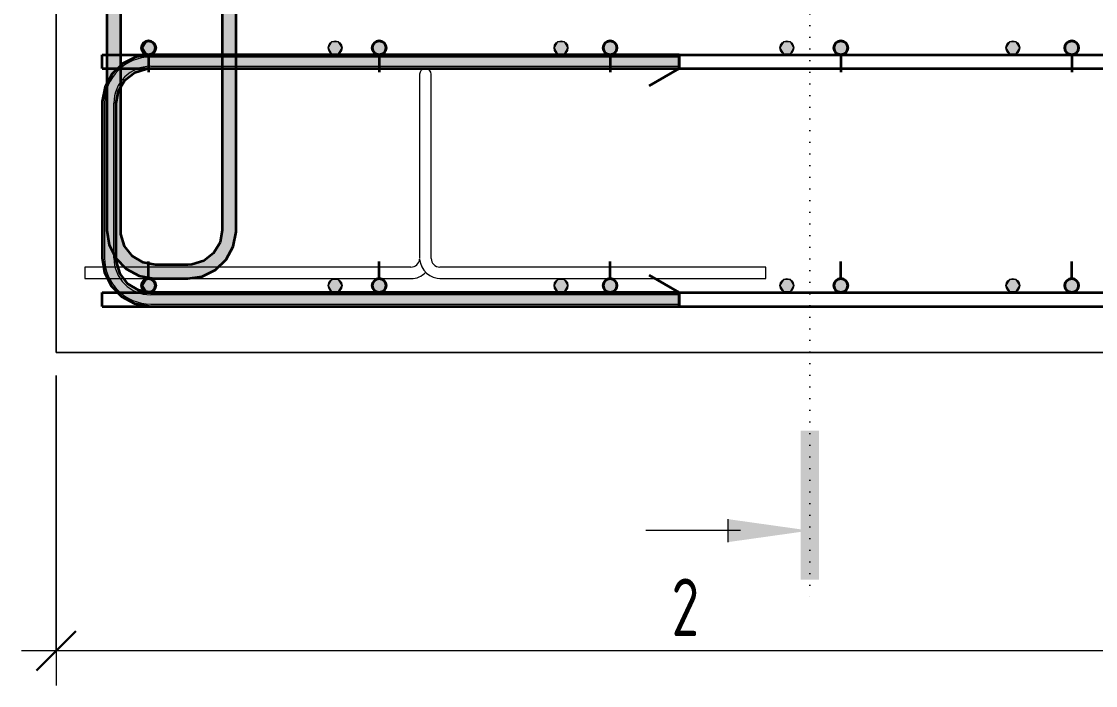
# Model space of a CAD drawing. Header units: millimetres. Extents: x 38156 to 72532, y -3741 to 33881.
# Drawn here: x 46360 to 47291, y -3308 to -2733 of the extents above; entities that cross this region are included whole.
import ezdxf

# ---------------------------------------------------------------- set-up
doc = ezdxf.new("R2010")
doc.units = ezdxf.units.MM
doc.linetypes.add('04 Пунктир 10мм', pattern=[10, 0, -10])
for name, color, linetype, lineweight in [('AA_Dim', 7, 'Continuous', 9), ('AA_Dim-20', 7, 'Continuous', 9), ('AA_Oformlenie', 7, 'Continuous', 9), ('AA_Razrez', 7, 'Continuous', 9), ('KR_Armatura', 7, 'Continuous', 20), ('KR_Armatura_Tonkie', 7, 'Continuous', 20), ('KR_Fundament', 7, 'Continuous', 20)]:
    doc.layers.add(name, color=color, linetype=linetype, lineweight=lineweight)
doc.styles.add('ISOCPEUR_1', font='isocpeur.ttf', dxfattribs={"width": 0.7, "height": 50})
doc.styles.add('ISOCPEUR_2', font='isocpeur.ttf', dxfattribs={"width": 0.9, "height": 50})
doc.dimstyles.new('01_Точн_3_знака__непрозр__1', dxfattribs={"dimscale": 304.8, "dimtxt": 49.799059, "dimasz": 0.111549, "dimexe": 0.098425, "dimexo": 0.065617, "dimgap": 0.016404, "dimtad": 1, "dimdec": 3, "dimrnd": 0.001, "dimdsep": 46, "dimtxsty": 'ISOCPEUR_2', "dimblk1": 'OBLIQUE', "dimblk2": 'OBLIQUE', "dimsah": 1, "dimcen": 0.09, "dimdle": 0.098425, "dimazin": 0, "dimtfac": 1, "dimtdec": 4, "dimtix": 1, "dimtmove": 0, "dimatfit": 3, "dimfxl": 1, "dimtvp": 1, "dimtfill": 1, "dimtolj": 1, "dimtzin": 0, "dimlwd": 18, "dimlwe": 18, "dimarcsym": 2})

# ---------------------------------------------------------------- blocks, each defined once
blk = doc.blocks.new('351_Ряд стержней П переменный шаг _НесАрм_РабПлоск_ - Тип 1-3777036-Разрез 1 Арм')
at = {"layer": 'KR_Armatura_Tonkie', "lineweight": 35}
h = blk.add_hatch(color=256, dxfattribs=at)
h.paths.add_polyline_path([(38535.26, -2914), (38536.06, -2914), (38535.86, -2786.06), (38534.3, -2788.14), (38531.17, -2795.72), (38530.08, -2804), (38530.08, -2914), (38535.12, -2914)])
h.paths.add_polyline_path([(38524.06, -2792.07), (38527.41, -2783.99), (38534.37, -2775.25), (38536.06, -2773.95), (38535.86, -828), (38524.06, -828), (38524.06, -2783.99)])
h = blk.add_hatch(color=256, dxfattribs=at)
h.paths.add_polyline_path([(38630.06, -2914), (38636.06, -2914), (38635.84, -2772.01), (38624.06, -2772.01), (38624.27, -2914), (38628.51, -2914)])
h.paths.add_polyline_path([(38625.82, -2763.99), (38636.06, -2763.99), (38635.84, -828), (38624.06, -828), (38624.27, -2763.99), (38624.93, -2763.99)])
for points in [[(38566.06, -2956), (38566.06, -2944), (38558.3, -2942.98), (38551.06, -2939.98), (38544.85, -2935.21), (38539.95, -2928.7), (38537.07, -2921.66), (38535.86, -2914), (38530.08, -2914.08), (38530.3, -2935.8), (38536.9, -2944.11), (38545.06, -2950.37), (38555.19, -2954.57), (38565.86, -2955.97)], [(38594.06, -2956), (38604.93, -2954.57), (38615.33, -2950.17), (38623.76, -2943.7), (38630.43, -2935), (38634.63, -2924.87), (38635.84, -2914), (38624.06, -2914), (38623.04, -2921.76), (38620.04, -2929), (38615.27, -2935.21), (38608.76, -2940.11), (38601.72, -2942.99), (38594.06, -2944.2), (38594.06, -2955.8)], [(38585.73, -2956), (38594.06, -2955.8), (38594.06, -2944), (38566.06, -2944.2), (38566.06, -2956), (38573.2, -2956)]]:
    blk.add_hatch(color=256, dxfattribs=at).paths.add_polyline_path(points)
for p, q in [((38524.06, -828), (38524.06, -2914)), ((38524.06, -828), (38524.06, -2914)), ((38524.06, -828), (38524.06, -2914)), ((38536.06, -2914), (38536.06, -828)), ((38536.06, -2914), (38536.06, -828)), ((38536.06, -2914), (38536.06, -828)), ((38624.06, -828), (38624.06, -2914)), ((38624.06, -828), (38624.06, -2914)), ((38624.06, -828), (38624.06, -2914)), ((38636.06, -2914), (38636.06, -828)), ((38636.06, -2914), (38636.06, -828)), ((38636.06, -2914), (38636.06, -828)), ((38594.06, -2944), (38566.06, -2944)), ((38594.06, -2944), (38566.06, -2944)), ((38594.06, -2944), (38566.06, -2944)), ((38566.06, -2956), (38594.06, -2956)), ((38566.06, -2956), (38594.06, -2956)), ((38566.06, -2956), (38594.06, -2956))]:
    blk.add_line(p, q, dxfattribs=at)
at = {"layer": 'KR_Armatura_Tonkie', "lineweight": 35, "flags": 128}
for points in [[(38524.06, -2914), (38526.02, -2926.69), (38531.73, -2938.19), (38540.64, -2947.43), (38551.93, -2953.55), (38564.53, -2955.97), (38566.06, -2956)], [(38524.06, -2914), (38526.02, -2926.69), (38531.73, -2938.19), (38540.64, -2947.43), (38551.93, -2953.55), (38564.53, -2955.97), (38566.06, -2956)], [(38524.06, -2914), (38526.02, -2926.69), (38531.73, -2938.19), (38540.64, -2947.43), (38551.93, -2953.55), (38564.53, -2955.97), (38566.06, -2956)], [(38566.06, -2944), (38555.41, -2942.04), (38546.14, -2936.43), (38539.47, -2927.89), (38536.27, -2917.54), (38536.06, -2914)], [(38566.06, -2944), (38555.41, -2942.04), (38546.14, -2936.43), (38539.47, -2927.89), (38536.27, -2917.54), (38536.06, -2914)], [(38566.06, -2944), (38555.41, -2942.04), (38546.14, -2936.43), (38539.47, -2927.89), (38536.27, -2917.54), (38536.06, -2914)], [(38594.06, -2956), (38606.75, -2954.04), (38618.25, -2948.33), (38627.49, -2939.42), (38633.61, -2928.14), (38636.03, -2915.53), (38636.06, -2914)], [(38624.06, -2914), (38622.11, -2924.66), (38616.49, -2933.92), (38607.95, -2940.59), (38597.6, -2943.79), (38594.06, -2944)], [(38594.06, -2956), (38606.75, -2954.04), (38618.25, -2948.33), (38627.49, -2939.42), (38633.61, -2928.14), (38636.03, -2915.53), (38636.06, -2914)], [(38624.06, -2914), (38622.11, -2924.66), (38616.49, -2933.92), (38607.95, -2940.59), (38597.6, -2943.79), (38594.06, -2944)], [(38594.06, -2956), (38606.75, -2954.04), (38618.25, -2948.33), (38627.49, -2939.42), (38633.61, -2928.14), (38636.03, -2915.53), (38636.06, -2914)], [(38624.06, -2914), (38622.11, -2924.66), (38616.49, -2933.92), (38607.95, -2940.59), (38597.6, -2943.79), (38594.06, -2944)]]:
    blk.add_lwpolyline(points, dxfattribs=at)
blk = doc.blocks.new('350_Стержень П торец СК-СГ _НесАрм_РабПлоск_ - 350_Стержень П торец СК-СГ _НесАрм_РабПлоск_-V3-Разрез 1 Арм')
at = {"layer": 'KR_Armatura_Tonkie', "lineweight": 35}
for p, q in [((39020.06, -2762), (38562.06, -2762)), ((39020.06, -2774), (39020.06, -2762)), ((39020.06, -2762), (39020.06, -2774)), ((38562.06, -2774), (39020.06, -2774)), ((39020.06, -2774), (38994.08, -2789)), ((38520.06, -2804), (38520.06, -2938)), ((38532.06, -2938), (38532.06, -2804)), ((39020.06, -2968), (38994.08, -2953)), ((39020.06, -2968), (38562.06, -2968)), ((39020.06, -2968), (39020.06, -2980)), ((39020.06, -2980), (39020.06, -2968)), ((38562.06, -2980), (39020.06, -2980))]:
    blk.add_line(p, q, dxfattribs=at)
at = {"layer": 'KR_Armatura_Tonkie', "lineweight": 35, "flags": 128}
for points in [[(38562.06, -2762), (38549.37, -2763.96), (38537.87, -2769.67), (38528.63, -2778.58), (38522.51, -2789.86), (38520.09, -2802.47), (38520.06, -2804)], [(38532.06, -2804), (38534.02, -2793.34), (38539.63, -2784.08), (38548.17, -2777.41), (38558.52, -2774.21), (38562.06, -2774)], [(38520.06, -2938), (38522.02, -2950.69), (38527.73, -2962.19), (38536.64, -2971.43), (38547.93, -2977.55), (38560.53, -2979.97), (38562.06, -2980)], [(38562.06, -2968), (38551.41, -2966.04), (38542.14, -2960.43), (38535.47, -2951.89), (38532.27, -2941.54), (38532.06, -2938)]]:
    blk.add_lwpolyline(points, dxfattribs=at)
blk = doc.blocks.new('350_Стержень П торец СК-СГ _НесАрм_РабПлоск_ - 350_Стержень П торец СК-СГ _НесАрм_РабПлоск_-V4-Разрез 1 Арм')
at = {"layer": 'KR_Armatura_Tonkie', "lineweight": 35}
h = blk.add_hatch(color=256, dxfattribs=at)
h.paths.add_polyline_path([(38520.06, -2804), (38522.05, -2804), (38523.62, -2793.13), (38524.06, -2791.63), (38524.06, -2786.93), (38521.49, -2793.13), (38520.26, -2802.5)])
h.paths.add_polyline_path([(38536.06, -2789.05), (38536.4, -2788.58), (38540.85, -2782.79), (38547.06, -2778.02), (38554.3, -2775.02), (38562.06, -2773.8), (38562.06, -2772.01), (38553.78, -2773.1), (38546.07, -2776.3), (38539.44, -2781.38), (38536.06, -2785.79), (38536.06, -2789.01)])
h.paths.add_polyline_path([(38536.06, -2773.95), (38542.05, -2769.35), (38551.71, -2765.35), (38562.06, -2763.76), (38562.06, -2762), (38551.19, -2763.43), (38541.06, -2767.63), (38536.06, -2771.74), (38536.06, -2773.73)])
h = blk.add_hatch(color=256, dxfattribs=at)
h.paths.add_polyline_path([(38562.06, -2774), (38624.06, -2773.8), (38624.06, -2772.01), (38562.06, -2772.24), (38562.06, -2773.8)])
h.paths.add_polyline_path([(38911.42, -2774), (39020.06, -2773.8), (39020.06, -2772.01), (38636.06, -2772.24), (38636.06, -2774), (38861.31, -2774)])
h.paths.add_polyline_path([(38624.06, -2763.99), (38624.06, -2762), (38562.06, -2762.2), (38562.06, -2763.99), (38623.31, -2763.99)])
h.paths.add_polyline_path([(38748.57, -2763.99), (39020.06, -2763.76), (39020.06, -2762), (38636.06, -2762.2), (38636.06, -2763.99), (38736.05, -2763.99)])
h = blk.add_hatch(color=256, dxfattribs=at)
h.paths.add_polyline_path([(38530.1, -2938), (38531.81, -2937.77), (38530.08, -2935.5), (38530.08, -2938)])
h.paths.add_polyline_path([(38520.87, -2938), (38522.05, -2938), (38521.82, -2804), (38520.06, -2804), (38520.27, -2938)])
h = blk.add_hatch(color=256, dxfattribs=at)
h.paths.add_polyline_path([(38562.06, -2980), (38562.06, -2978.01), (38551.19, -2976.44), (38542.05, -2972.65), (38533.77, -2966.29), (38527.41, -2958.01), (38523.41, -2948.36), (38521.82, -2938), (38520.06, -2938), (38521.82, -2949.66), (38525.69, -2959), (38532.36, -2967.7), (38541.06, -2974.37), (38551.71, -2978.64), (38560.68, -2979.82)])
h.paths.add_polyline_path([(38562.06, -2969.99), (38562.06, -2968), (38560.45, -2967.95), (38560.06, -2968), (38557.91, -2967.55), (38557.06, -2967.34), (38553.52, -2966.65), (38546.64, -2963.66), (38540.85, -2959.21), (38536.03, -2952.87), (38533.08, -2945.76), (38531.86, -2938), (38530.08, -2938), (38531.17, -2946.28), (38534.36, -2953.99), (38539.44, -2960.62), (38546.59, -2965.92), (38554.5, -2968.99), (38560.68, -2969.8)])
h = blk.add_hatch(color=256, dxfattribs=at)
h.paths.add_polyline_path([(39020.06, -2980), (39020.06, -2978.01), (38562.06, -2978.24), (38562.06, -2980), (38761.1, -2980)])
h.paths.add_polyline_path([(38562.86, -2969.99), (39020.06, -2969.76), (39020.06, -2968), (38562.06, -2968.2), (38562.06, -2969.99)])
for p, q in [((39020.06, -2762), (38562.06, -2762)), ((39020.06, -2774), (39020.06, -2762)), ((39020.06, -2762), (39020.06, -2774)), ((38562.06, -2774), (39020.06, -2774)), ((39020.06, -2774), (38994.08, -2789)), ((38520.06, -2804), (38520.06, -2938)), ((38532.06, -2938), (38532.06, -2804)), ((39020.06, -2968), (38994.08, -2953)), ((39020.06, -2968), (38562.06, -2968)), ((39020.06, -2968), (39020.06, -2980)), ((39020.06, -2980), (39020.06, -2968)), ((38562.06, -2980), (39020.06, -2980))]:
    blk.add_line(p, q, dxfattribs=at)
at = {"layer": 'KR_Armatura_Tonkie', "lineweight": 35, "flags": 128}
for points in [[(38562.06, -2762), (38549.37, -2763.96), (38537.87, -2769.67), (38528.63, -2778.58), (38522.51, -2789.86), (38520.09, -2802.47), (38520.06, -2804)], [(38532.06, -2804), (38534.02, -2793.34), (38539.63, -2784.08), (38548.17, -2777.41), (38558.52, -2774.21), (38562.06, -2774)], [(38520.06, -2938), (38522.02, -2950.69), (38527.73, -2962.19), (38536.64, -2971.43), (38547.93, -2977.55), (38560.53, -2979.97), (38562.06, -2980)], [(38562.06, -2968), (38551.41, -2966.04), (38542.14, -2960.43), (38535.47, -2951.89), (38532.27, -2941.54), (38532.06, -2938)]]:
    blk.add_lwpolyline(points, dxfattribs=at)
blk = doc.blocks.new('350_Стержень П торец СК-СГ _НесАрм_РабПлоск_ - 350_Стержень П торец СК-СГ _НесАрм_РабПлоск_-V5-Разрез 1 Арм')
at = {"layer": 'KR_Armatura_Tonkie', "lineweight": 35}
blk.add_hatch(color=256, dxfattribs=at).paths.add_polyline_path([(38761.1, -2978.01), (39020.06, -2978.01), (39020.06, -2969.99), (38560.68, -2969.8), (38553.78, -2968.9), (38546.07, -2965.7), (38539.44, -2960.62), (38534.36, -2953.99), (38531.17, -2946.28), (38530.08, -2938), (38530.14, -2803.48), (38531.17, -2795.72), (38534.36, -2788.01), (38539.44, -2781.38), (38546.07, -2776.3), (38553.78, -2773.1), (38562.06, -2772.01), (39020.06, -2772.01), (39020.06, -2763.99), (38560.68, -2764.17), (38551.71, -2765.35), (38542.05, -2769.35), (38533.73, -2775.75), (38527.15, -2784.61), (38523.41, -2793.64), (38522.05, -2804), (38522.05, -2938), (38523.41, -2948.36), (38527.41, -2958.01), (38533.77, -2966.29), (38542.05, -2972.65), (38551.71, -2976.65), (38562.06, -2978.01)])
at = {"layer": 'KR_Armatura'}
for p, q in [((39020.06, -2763.99), (38562.06, -2763.99)), ((38562.06, -2772.01), (39020.06, -2772.01)), ((39020.06, -2772.01), (39020.06, -2763.99)), ((38522.05, -2804), (38522.05, -2938)), ((38530.08, -2938), (38530.08, -2804)), ((39020.06, -2969.99), (38562.06, -2969.99)), ((38562.06, -2978.01), (39020.06, -2978.01)), ((39020.06, -2978.01), (39020.06, -2969.99))]:
    blk.add_line(p, q, dxfattribs=at)
for centre, radius, start, end in [((38562.06, -2804), 40.01, 90, 180), ((38562.06, -2804), 31.99, 90, 180), ((38562.06, -2938), 40.01, 180, 270), ((38562.06, -2938), 31.99, 180, 270)]:
    blk.add_arc(centre, radius, start, end, dxfattribs=at)
at = {"layer": 'KR_Armatura_Tonkie', "lineweight": 35}
for p, q in [((39020.06, -2772.01), (39020.06, -2763.99)), ((39020.06, -2978.01), (39020.06, -2969.99))]:
    blk.add_line(p, q, dxfattribs=at)
blk = doc.blocks.new('350_Стержень П торец СК-СГ _НесАрм_РабПлоск_ - 350_Стержень П торец СК-СГ _НесАрм_РабПлоск_-V16-Разрез 1 Арм')
at = {"layer": 'KR_Armatura_Tonkie', "lineweight": 35}
h = blk.add_hatch(color=256, dxfattribs=at)
h.paths.add_polyline_path([(39360.06, -2762), (39362.37, -2761.48), (39362.04, -2761.47), (39362.37, -2761.11), (39355.82, -2760.24), (39357.06, -2761.2), (39358.51, -2761.8)])
h.paths.add_polyline_path([(39365.86, -2754.45), (39364.3, -2751.76), (39363.06, -2750.8), (39362.21, -2750.8), (39362.88, -2751.47), (39362.46, -2753.04), (39363.83, -2753.61)])
h.paths.add_polyline_path([(39364.3, -2760.24), (39365.26, -2759), (39365.86, -2754.45), (39363.57, -2759.98), (39364.7, -2759.56)])
h.paths.add_polyline_path([(39355.95, -2759.24), (39356.99, -2751.37), (39354.87, -2753), (39354.27, -2754.45), (39354.06, -2756), (39354.27, -2757.55), (39354.87, -2758.59), (39354.87, -2758.15), (39355.82, -2759.11)])
h.paths.add_polyline_path([(39354.34, -2757.02), (39354.06, -2756), (39354.67, -2754.45)])
h.paths.add_polyline_path([(39358.51, -2751.4), (39358.56, -2750.61), (39360.82, -2750.2), (39360.06, -2750), (39358.51, -2750.2), (39357.87, -2750.7), (39358.16, -2750.8), (39357.95, -2751.17)])
h = blk.add_hatch(color=256, dxfattribs=at)
h.paths.add_polyline_path([(39365.86, -2754.45), (39365.26, -2753), (39364.83, -2752.67), (39365.37, -2753.61)])
h.paths.add_polyline_path([(39354.87, -2753), (39354.06, -2756), (39354.34, -2757.02), (39354.67, -2754.45)])
h.paths.add_polyline_path([(39362.04, -2761.47), (39363.06, -2761.2), (39364.3, -2760.24), (39364.83, -2759.33), (39363.87, -2759.8), (39363.57, -2759.98), (39365.86, -2754.45), (39362.46, -2753.04), (39362.88, -2751.47), (39362.3, -2750.6), (39361.08, -2750.27), (39358.51, -2750.8), (39358.51, -2751.4), (39357.95, -2751.17), (39358.25, -2750.65), (39357.06, -2750.8), (39355.82, -2752.05), (39355.82, -2752.27), (39356.99, -2751.37), (39355.82, -2759.11), (39354.87, -2758.15), (39354.87, -2759), (39355.82, -2760.24), (39356.39, -2760.32), (39362.37, -2761.22)])
h.paths.add_polyline_path([(39365.26, -2759), (39365.86, -2757.55), (39366.06, -2756), (39365.86, -2754.45), (39365.33, -2758.47)])
h = blk.add_hatch(color=256, dxfattribs=at)
h.paths.add_polyline_path([(39360.06, -2968), (39360.82, -2967.01), (39360.58, -2966.76), (39360.15, -2967.8)])
h.paths.add_polyline_path([(39360.06, -2968), (39358.51, -2967.36), (39358.51, -2965.98), (39355.29, -2961.78), (39354.83, -2962.57), (39354.27, -2961.24), (39354.06, -2962), (39354.27, -2963.55), (39354.8, -2964.47), (39355.82, -2966.24), (39357.06, -2967.2), (39358.51, -2967.8)])
h.paths.add_polyline_path([(39365.26, -2965), (39365.86, -2963.55), (39365.86, -2962.76)])
h.paths.add_polyline_path([(39365.26, -2965), (39365.86, -2960.45), (39365.26, -2959), (39364.3, -2957.76), (39361.83, -2966.98), (39364.3, -2965.55)])
h.paths.add_polyline_path([(39361.61, -2967.8), (39363.06, -2967.2), (39364.3, -2965.95), (39364.3, -2965.73), (39362.37, -2967.22)])
h.paths.add_polyline_path([(39357.76, -2967.05), (39355.82, -2966.24), (39355.4, -2964.69)])
h.paths.add_polyline_path([(39360.06, -2956), (39362.96, -2957.2), (39362.69, -2958.19), (39364.3, -2957.76), (39363.06, -2956.8), (39362.37, -2956.62)])
h.paths.add_polyline_path([(39354.72, -2960.1), (39357.49, -2957.98), (39356.39, -2959.88), (39358.51, -2959.31), (39358.67, -2956.8), (39360.06, -2956), (39358.51, -2956.2), (39357.82, -2956.6), (39357.27, -2957.16), (39354.87, -2959)])
h = blk.add_hatch(color=256, dxfattribs=at)
h.paths.add_polyline_path([(39365.26, -2965), (39366.06, -2962), (39365.75, -2961.25)])
h.paths.add_polyline_path([(39360.06, -2968), (39361.61, -2967.8), (39364.3, -2965.55), (39361.83, -2966.98), (39364.3, -2957.76), (39362.69, -2958.19), (39362.96, -2957.2), (39360.06, -2956), (39358.51, -2956.9), (39358.51, -2959.31), (39356.39, -2959.88), (39357.49, -2957.98), (39354.72, -2960.1), (39354.87, -2959), (39354.27, -2960.45), (39354.34, -2960.98), (39354.54, -2961.47), (39354.83, -2962.57), (39355.29, -2961.78), (39358.51, -2965.98), (39358.51, -2967.36), (39359.57, -2967.8)])
h.paths.add_polyline_path([(39360.06, -2968), (39360.58, -2966.76), (39360.82, -2967.01), (39360.22, -2967.8)])
h.paths.add_polyline_path([(39357.76, -2967.05), (39355.4, -2964.69), (39355.82, -2966.24)])
h.paths.add_polyline_path([(39363.62, -2966.64), (39364.3, -2966.24), (39364.3, -2965.95)])
h.paths.add_polyline_path([(39354.87, -2959), (39357.27, -2957.16), (39355.82, -2957.76)])
at = {"layer": 'AA_Oformlenie'}
for centre, start, end in [((39360.06, -2756), 360, 180), ((39360.06, -2756), 180, 360), ((39360.06, -2962), 0, 180), ((39360.06, -2962), 180, 0)]:
    blk.add_arc(centre, 6, start, end, dxfattribs=at)
at = {"layer": 'KR_Armatura_Tonkie', "lineweight": 35}
for p, q in [((39360.06, -2762), (39360.06, -2777)), ((39360.06, -2956), (39360.06, -2941))]:
    blk.add_line(p, q, dxfattribs=at)
for centre in [(39360.06, -2756), (39360.06, -2962)]:
    blk.add_circle(centre, 6, dxfattribs=at)
for centre, start, end in [((39360.06, -2756), 90, 270), ((39360.06, -2756), 90, 270), ((39360.06, -2756), 270, 90), ((39360.06, -2756), 270, 90), ((39360.06, -2962), 90, 270), ((39360.06, -2962), 90, 270), ((39360.06, -2962), 270, 90), ((39360.06, -2962), 270, 90)]:
    blk.add_arc(centre, 6, start, end, dxfattribs=at)
blk = doc.blocks.new('350_Стержень П торец СК-СГ _НесАрм_РабПлоск_ - 350_Стержень П торец СК-СГ _НесАрм_РабПлоск_-V17-Разрез 1 Арм')
at = {"layer": 'KR_Armatura_Tonkie', "lineweight": 35}
h = blk.add_hatch(color=256, dxfattribs=at)
h.paths.add_polyline_path([(39160.06, -2762), (39161.95, -2761.66), (39162.04, -2761.47), (39162.49, -2761.12), (39155.82, -2760.24), (39157.06, -2761.2), (39158.51, -2761.8)])
h.paths.add_polyline_path([(39165.86, -2754.45), (39164.3, -2751.76), (39163.06, -2750.8), (39162.21, -2750.8), (39162.88, -2751.47), (39162.46, -2753.04), (39163.58, -2753.5)])
h.paths.add_polyline_path([(39164.3, -2760.24), (39165.26, -2759), (39165.86, -2754.45), (39163.57, -2759.98), (39164.7, -2759.56)])
h.paths.add_polyline_path([(39155.95, -2759.24), (39156.99, -2751.37), (39154.87, -2753), (39154.27, -2754.45), (39154.06, -2756), (39154.27, -2757.55), (39154.87, -2758.59), (39154.87, -2758.15), (39155.82, -2759.11)])
h.paths.add_polyline_path([(39154.34, -2757.02), (39154.06, -2756), (39154.67, -2754.45)])
h.paths.add_polyline_path([(39158.51, -2751.4), (39158.56, -2750.61), (39160.82, -2750.2), (39160.06, -2750), (39158.51, -2750.2), (39157.87, -2750.7), (39158.16, -2750.8), (39157.95, -2751.17)])
h = blk.add_hatch(color=256, dxfattribs=at)
h.paths.add_polyline_path([(39165.86, -2754.45), (39165.26, -2753), (39164.83, -2752.67)])
h.paths.add_polyline_path([(39154.87, -2753), (39154.06, -2756), (39154.34, -2757.02), (39154.67, -2754.45)])
h.paths.add_polyline_path([(39162.04, -2761.47), (39163.06, -2761.2), (39164.3, -2760.24), (39164.83, -2759.33), (39163.87, -2759.8), (39163.57, -2759.98), (39165.86, -2754.45), (39162.46, -2753.04), (39162.88, -2751.47), (39162.3, -2750.6), (39161.08, -2750.27), (39158.51, -2750.8), (39158.51, -2751.4), (39157.95, -2751.17), (39158.25, -2750.65), (39157.06, -2750.8), (39155.82, -2752.05), (39155.82, -2752.27), (39156.99, -2751.37), (39155.82, -2759.11), (39154.87, -2758.15), (39154.87, -2759), (39155.82, -2760.24), (39156.39, -2760.32), (39162.4, -2761.2)])
h.paths.add_polyline_path([(39165.26, -2759), (39165.86, -2757.55), (39166.06, -2756), (39165.86, -2754.45), (39165.33, -2758.47)])
h = blk.add_hatch(color=256, dxfattribs=at)
h.paths.add_polyline_path([(39160.06, -2968), (39160.82, -2967.01), (39160.58, -2966.76), (39160.15, -2967.8)])
h.paths.add_polyline_path([(39160.06, -2968), (39158.51, -2967.36), (39158.51, -2965.98), (39155.29, -2961.78), (39154.83, -2962.57), (39154.27, -2961.24), (39154.06, -2962), (39154.27, -2963.55), (39154.8, -2964.47), (39155.82, -2966.24), (39157.06, -2967.2), (39158.51, -2967.8)])
h.paths.add_polyline_path([(39165.26, -2965), (39165.86, -2963.55), (39165.86, -2962.76)])
h.paths.add_polyline_path([(39165.26, -2965), (39165.86, -2960.45), (39165.26, -2959), (39164.3, -2957.76), (39161.95, -2966.91), (39164.3, -2965.55)])
h.paths.add_polyline_path([(39161.61, -2967.8), (39163.06, -2967.2), (39164.3, -2965.95), (39164.3, -2965.73), (39161.95, -2967.54)])
h.paths.add_polyline_path([(39157.76, -2967.05), (39155.82, -2966.24), (39155.4, -2964.69)])
h.paths.add_polyline_path([(39160.06, -2956), (39162.96, -2957.2), (39162.69, -2958.19), (39164.3, -2957.76), (39163.06, -2956.8), (39161.95, -2956.51)])
h.paths.add_polyline_path([(39154.72, -2960.1), (39157.49, -2957.98), (39156.39, -2959.88), (39158.51, -2959.31), (39158.67, -2956.8), (39160.06, -2956), (39158.51, -2956.2), (39157.82, -2956.6), (39157.27, -2957.16), (39154.87, -2959)])
h = blk.add_hatch(color=256, dxfattribs=at)
h.paths.add_polyline_path([(39165.26, -2965), (39166.06, -2962), (39165.75, -2961.25)])
h.paths.add_polyline_path([(39160.06, -2968), (39161.95, -2967.54), (39164.3, -2965.55), (39161.83, -2966.98), (39164.3, -2957.76), (39162.69, -2958.19), (39162.96, -2957.2), (39160.06, -2956), (39158.51, -2956.9), (39158.51, -2959.31), (39156.39, -2959.88), (39157.49, -2957.98), (39154.72, -2960.1), (39154.87, -2959), (39154.27, -2960.45), (39154.34, -2960.98), (39154.54, -2961.47), (39154.83, -2962.57), (39155.29, -2961.78), (39158.51, -2965.98), (39158.51, -2967.36), (39159.57, -2967.8)])
h.paths.add_polyline_path([(39160.06, -2968), (39160.58, -2966.76), (39160.82, -2967.01), (39160.22, -2967.8)])
h.paths.add_polyline_path([(39157.76, -2967.05), (39155.4, -2964.69), (39155.82, -2966.24)])
h.paths.add_polyline_path([(39163.62, -2966.64), (39164.3, -2966.24), (39164.3, -2965.95)])
h.paths.add_polyline_path([(39154.87, -2959), (39157.27, -2957.16), (39155.82, -2957.76)])
at = {"layer": 'AA_Oformlenie'}
for centre, start, end in [((39160.06, -2756), 360, 180), ((39160.06, -2756), 180, 360), ((39160.06, -2962), 0, 180), ((39160.06, -2962), 180, 0)]:
    blk.add_arc(centre, 6, start, end, dxfattribs=at)
at = {"layer": 'KR_Armatura_Tonkie', "lineweight": 35}
for p, q in [((39160.06, -2762), (39160.06, -2777)), ((39160.06, -2956), (39160.06, -2941))]:
    blk.add_line(p, q, dxfattribs=at)
for centre in [(39160.06, -2756), (39160.06, -2962)]:
    blk.add_circle(centre, 6, dxfattribs=at)
for centre, start, end in [((39160.06, -2756), 90, 270), ((39160.06, -2756), 90, 270), ((39160.06, -2756), 270, 90), ((39160.06, -2756), 270, 90), ((39160.06, -2962), 90, 270), ((39160.06, -2962), 90, 270), ((39160.06, -2962), 270, 90), ((39160.06, -2962), 270, 90)]:
    blk.add_arc(centre, 6, start, end, dxfattribs=at)
blk = doc.blocks.new('350_Стержень П торец СК-СГ _НесАрм_РабПлоск_ - 350_Стержень П торец СК-СГ _НесАрм_РабПлоск_-V6-Разрез 1 Арм')
at = {"layer": 'KR_Armatura_Tonkie', "lineweight": 35}
h = blk.add_hatch(color=256, dxfattribs=at)
h.paths.add_polyline_path([(44360.06, -2762), (44361.61, -2761.8), (44362.04, -2761.47), (44362.49, -2761.12), (44355.82, -2760.24), (44357.06, -2761.2), (44358.51, -2761.8)])
h.paths.add_polyline_path([(44365.86, -2754.45), (44364.3, -2751.76), (44363.06, -2750.8), (44362.21, -2750.8), (44362.88, -2751.47), (44362.46, -2753.04), (44363.83, -2753.61)])
h.paths.add_polyline_path([(44364.3, -2760.24), (44365.26, -2759), (44365.86, -2754.45), (44363.57, -2759.98), (44364.7, -2759.56)])
h.paths.add_polyline_path([(44355.95, -2759.24), (44356.99, -2751.37), (44354.87, -2753), (44354.27, -2754.45), (44354.06, -2756), (44354.27, -2757.55), (44354.87, -2758.59), (44354.87, -2758.15), (44355.82, -2759.11)])
h.paths.add_polyline_path([(44354.34, -2757.02), (44354.06, -2756), (44354.67, -2754.45)])
h.paths.add_polyline_path([(44358.51, -2751.4), (44358.56, -2750.61), (44360.82, -2750.2), (44360.06, -2750), (44358.51, -2750.2), (44357.87, -2750.7), (44358.16, -2750.8), (44357.95, -2751.17)])
h = blk.add_hatch(color=256, dxfattribs=at)
h.paths.add_polyline_path([(44365.86, -2754.45), (44365.26, -2753), (44364.83, -2752.67), (44365.37, -2753.61)])
h.paths.add_polyline_path([(44354.87, -2753), (44354.06, -2756), (44354.34, -2757.02), (44354.79, -2753.61)])
h.paths.add_polyline_path([(44362.04, -2761.47), (44363.06, -2761.2), (44364.3, -2760.24), (44364.83, -2759.33), (44363.87, -2759.8), (44363.57, -2759.98), (44365.86, -2754.45), (44362.46, -2753.04), (44362.88, -2751.47), (44362.3, -2750.6), (44361.08, -2750.27), (44358.51, -2750.8), (44358.51, -2751.4), (44357.95, -2751.17), (44358.25, -2750.65), (44357.06, -2750.8), (44355.82, -2752.05), (44355.82, -2752.27), (44356.99, -2751.37), (44355.82, -2759.11), (44354.87, -2758.15), (44354.87, -2759), (44355.82, -2760.24), (44356.39, -2760.32), (44362.4, -2761.2)])
h.paths.add_polyline_path([(44365.26, -2759), (44365.86, -2757.55), (44366.06, -2756), (44365.86, -2754.45), (44365.33, -2758.47)])
h = blk.add_hatch(color=256, dxfattribs=at)
h.paths.add_polyline_path([(44360.06, -2968), (44360.82, -2967.01), (44360.58, -2966.76), (44360.15, -2967.8)])
h.paths.add_polyline_path([(44360.06, -2968), (44358.51, -2967.36), (44358.51, -2965.98), (44355.29, -2961.78), (44354.83, -2962.57), (44354.27, -2961.24), (44354.06, -2962), (44354.27, -2963.55), (44354.8, -2964.47), (44355.82, -2966.24), (44357.06, -2967.2), (44358.51, -2967.8)])
h.paths.add_polyline_path([(44365.26, -2965), (44365.86, -2963.55), (44365.86, -2962.76)])
h.paths.add_polyline_path([(44365.26, -2965), (44365.86, -2960.45), (44365.26, -2959), (44364.3, -2957.76), (44361.83, -2966.98), (44364.3, -2965.55)])
h.paths.add_polyline_path([(44361.61, -2967.8), (44363.06, -2967.2), (44364.3, -2965.95), (44364.3, -2965.73), (44363.06, -2966.69)])
h.paths.add_polyline_path([(44357.76, -2967.05), (44355.82, -2966.24), (44355.4, -2964.69)])
h.paths.add_polyline_path([(44360.06, -2956), (44362.96, -2957.2), (44362.69, -2958.19), (44364.3, -2957.76), (44363.06, -2956.8), (44360.43, -2956.1)])
h.paths.add_polyline_path([(44354.72, -2960.1), (44357.49, -2957.98), (44356.39, -2959.88), (44358.51, -2959.31), (44358.67, -2956.8), (44360.06, -2956), (44358.51, -2956.2), (44357.82, -2956.6), (44357.27, -2957.16), (44354.87, -2959)])
h = blk.add_hatch(color=256, dxfattribs=at)
h.paths.add_polyline_path([(44365.26, -2965), (44366.06, -2962), (44365.75, -2961.25)])
h.paths.add_polyline_path([(44360.06, -2968), (44361.61, -2967.8), (44364.3, -2965.55), (44361.83, -2966.98), (44364.3, -2957.76), (44362.69, -2958.19), (44362.96, -2957.2), (44360.06, -2956), (44358.51, -2956.9), (44358.51, -2959.31), (44356.39, -2959.88), (44357.49, -2957.98), (44354.72, -2960.1), (44354.87, -2959), (44354.27, -2960.45), (44354.34, -2960.98), (44354.54, -2961.47), (44354.83, -2962.57), (44355.29, -2961.78), (44358.51, -2965.98), (44358.51, -2967.36), (44359.57, -2967.8)])
h.paths.add_polyline_path([(44360.06, -2968), (44360.58, -2966.76), (44360.82, -2967.01), (44360.22, -2967.8)])
h.paths.add_polyline_path([(44357.76, -2967.05), (44355.4, -2964.69), (44355.82, -2966.24)])
h.paths.add_polyline_path([(44363.62, -2966.64), (44364.3, -2966.24), (44364.3, -2965.95)])
h.paths.add_polyline_path([(44354.87, -2959), (44357.27, -2957.16), (44355.82, -2957.76)])
at = {"layer": 'AA_Oformlenie'}
for centre, start, end in [((44360.06, -2756), 360, 180), ((44360.06, -2756), 180, 360), ((44360.06, -2962), 0, 180), ((44360.06, -2962), 180, 0)]:
    blk.add_arc(centre, 6, start, end, dxfattribs=at)
at = {"layer": 'KR_Armatura_Tonkie', "lineweight": 35}
for p, q in [((44360.06, -2762), (44360.06, -2777)), ((44360.06, -2956), (44360.06, -2941))]:
    blk.add_line(p, q, dxfattribs=at)
for centre in [(44360.06, -2756), (44360.06, -2962)]:
    blk.add_circle(centre, 6, dxfattribs=at)
for centre, start, end in [((44360.06, -2756), 90, 270), ((44360.06, -2756), 90, 270), ((44360.06, -2756), 270, 90), ((44360.06, -2756), 270, 90), ((44360.06, -2962), 90, 270), ((44360.06, -2962), 90, 270), ((44360.06, -2962), 270, 90), ((44360.06, -2962), 270, 90)]:
    blk.add_arc(centre, 6, start, end, dxfattribs=at)
blk = doc.blocks.new('350_Стержень П торец СК-СГ _НесАрм_РабПлоск_ - 350_Стержень П торец СК-СГ _НесАрм_РабПлоск_-V18-Разрез 1 Арм')
at = {"layer": 'KR_Armatura_Tonkie', "lineweight": 35}
h = blk.add_hatch(color=256, dxfattribs=at)
h.paths.add_polyline_path([(38560.06, -2762), (38562.06, -2761.61), (38562.06, -2761.45), (38562.49, -2761.12), (38555.82, -2760.24), (38557.06, -2761.2), (38558.51, -2761.8)])
h.paths.add_polyline_path([(38565.86, -2754.45), (38564.3, -2751.76), (38563.06, -2750.8), (38562.21, -2750.8), (38562.88, -2751.47), (38562.46, -2753.04), (38563.83, -2753.61)])
h.paths.add_polyline_path([(38564.3, -2760.24), (38565.26, -2759), (38565.86, -2754.45), (38563.57, -2759.98), (38564.7, -2759.56)])
h.paths.add_polyline_path([(38555.95, -2759.24), (38556.99, -2751.37), (38554.87, -2753), (38554.27, -2754.45), (38554.06, -2756), (38554.27, -2757.55), (38554.87, -2758.59), (38554.87, -2758.15), (38555.82, -2759.11)])
h.paths.add_polyline_path([(38554.34, -2757.02), (38554.06, -2756), (38554.67, -2754.45)])
h.paths.add_polyline_path([(38558.51, -2751.4), (38558.56, -2750.61), (38560.68, -2750.16), (38560.06, -2750), (38558.51, -2750.2), (38557.87, -2750.7), (38558.16, -2750.8), (38557.95, -2751.17)])
h = blk.add_hatch(color=256, dxfattribs=at)
h.paths.add_polyline_path([(38565.86, -2754.45), (38565.26, -2753), (38564.83, -2752.67), (38565.37, -2753.61)])
h.paths.add_polyline_path([(38554.87, -2753), (38554.06, -2756), (38554.34, -2757.02), (38554.79, -2753.61)])
h.paths.add_polyline_path([(38562.04, -2761.47), (38563.06, -2761.2), (38564.3, -2760.24), (38564.83, -2759.33), (38563.87, -2759.8), (38563.57, -2759.98), (38565.86, -2754.45), (38562.46, -2753.04), (38562.88, -2751.47), (38562.3, -2750.6), (38560.68, -2750.33), (38558.51, -2750.8), (38558.51, -2751.4), (38557.95, -2751.17), (38558.25, -2750.65), (38557.06, -2750.8), (38555.82, -2752.05), (38555.82, -2752.27), (38556.99, -2751.37), (38555.82, -2759.11), (38554.87, -2758.15), (38554.87, -2759), (38555.82, -2760.24), (38556.39, -2760.32), (38562.4, -2761.2), (38562.06, -2761.45)])
h.paths.add_polyline_path([(38565.26, -2759), (38565.86, -2757.55), (38566.06, -2756), (38565.86, -2754.45), (38565.33, -2758.47)])
h = blk.add_hatch(color=256, dxfattribs=at)
h.paths.add_polyline_path([(38560.06, -2968), (38560.68, -2966.86), (38560.58, -2966.76), (38560.15, -2967.8)])
h.paths.add_polyline_path([(38560.06, -2968), (38558.51, -2967.36), (38558.51, -2965.98), (38555.29, -2961.78), (38554.83, -2962.57), (38554.27, -2961.24), (38554.06, -2962), (38554.41, -2963.89), (38554.8, -2964.47), (38555.82, -2966.24), (38557.06, -2967.2), (38558.51, -2967.8)])
h.paths.add_polyline_path([(38565.26, -2965), (38565.86, -2963.55), (38565.86, -2962.76)])
h.paths.add_polyline_path([(38565.26, -2965), (38565.86, -2960.45), (38565.26, -2959), (38564.3, -2957.76), (38562.06, -2966.85), (38564.3, -2965.55)])
h.paths.add_polyline_path([(38561.61, -2967.8), (38563.06, -2967.2), (38564.3, -2965.95), (38564.3, -2965.73), (38562.06, -2967.45)])
h.paths.add_polyline_path([(38557.76, -2967.05), (38555.82, -2966.24), (38555.4, -2964.69)])
h.paths.add_polyline_path([(38560.06, -2956), (38562.96, -2957.2), (38562.69, -2958.19), (38564.3, -2957.76), (38563.06, -2956.8), (38560.68, -2956.16)])
h.paths.add_polyline_path([(38554.72, -2960.1), (38557.49, -2957.98), (38556.39, -2959.88), (38558.51, -2959.31), (38558.67, -2956.8), (38560.06, -2956), (38558.51, -2956.2), (38557.82, -2956.6), (38557.27, -2957.16), (38554.87, -2959)])
h = blk.add_hatch(color=256, dxfattribs=at)
h.paths.add_polyline_path([(38565.26, -2965), (38566.06, -2962), (38565.75, -2961.25)])
h.paths.add_polyline_path([(38560.06, -2968), (38561.61, -2967.8), (38564.3, -2965.55), (38561.83, -2966.98), (38564.3, -2957.76), (38562.69, -2958.19), (38562.96, -2957.2), (38560.06, -2956), (38558.51, -2956.9), (38558.51, -2959.31), (38556.39, -2959.88), (38557.49, -2957.98), (38554.72, -2960.1), (38554.87, -2959), (38554.27, -2960.45), (38554.34, -2960.98), (38554.54, -2961.47), (38554.83, -2962.57), (38555.29, -2961.78), (38558.51, -2965.98), (38558.51, -2967.36), (38559.57, -2967.8)])
h.paths.add_polyline_path([(38560.06, -2968), (38560.68, -2966.86), (38560.82, -2967.01), (38560.22, -2967.8)])
h.paths.add_polyline_path([(38557.76, -2967.05), (38555.4, -2964.69), (38555.82, -2966.24)])
h.paths.add_polyline_path([(38563.62, -2966.64), (38564.3, -2966.24), (38564.3, -2965.95)])
h.paths.add_polyline_path([(38554.87, -2959), (38557.27, -2957.16), (38555.82, -2957.76)])
at = {"layer": 'AA_Oformlenie'}
for centre, start, end in [((38560.06, -2756), 360, 180), ((38560.06, -2756), 180, 360), ((38560.06, -2962), 0, 180), ((38560.06, -2962), 180, 0)]:
    blk.add_arc(centre, 6, start, end, dxfattribs=at)
at = {"layer": 'KR_Armatura_Tonkie', "lineweight": 35}
for p, q in [((38560.06, -2762), (38560.06, -2777)), ((38560.06, -2956), (38560.06, -2941))]:
    blk.add_line(p, q, dxfattribs=at)
for centre in [(38560.06, -2756), (38560.06, -2962)]:
    blk.add_circle(centre, 6, dxfattribs=at)
for centre, start, end in [((38560.06, -2756), 90, 270), ((38560.06, -2756), 90, 270), ((38560.06, -2756), 270, 90), ((38560.06, -2756), 270, 90), ((38560.06, -2962), 90, 270), ((38560.06, -2962), 90, 270), ((38560.06, -2962), 270, 90), ((38560.06, -2962), 270, 90)]:
    blk.add_arc(centre, 6, start, end, dxfattribs=at)
blk = doc.blocks.new('ЭУ_Лягушка вид_1 - 10мм-3768111-Разрез 1 Арм')
at = {"layer": 'AA_Oformlenie'}
for p, q in [((40595.06, -2779), (40595.06, -2938.5)), ((40605.06, -2938.5), (40605.06, -2779)), ((40305.06, -2946), (40305.06, -2956)), ((40587.56, -2946), (40305.06, -2946)), ((40895.06, -2946), (40612.56, -2946)), ((40895.06, -2956), (40895.06, -2946)), ((40305.06, -2956), (40587.56, -2956)), ((40612.56, -2956), (40895.06, -2956))]:
    blk.add_line(p, q, dxfattribs=at)
for centre, radius, start, end in [((40600.06, -2779), 5, 0, 180), ((40587.56, -2938.5), 7.5, 270, 356.09859), ((40613.66, -2937.31), 18.69, 185.21482, 270), ((40612.56, -2938.5), 7.5, 180, 270), ((40587.56, -2938.5), 17.5, 270, 316.97555)]:
    blk.add_arc(centre, radius, start, end, dxfattribs=at)
blk = doc.blocks.new('Разрез - Номер узла_ сзади-394133-Разрез 1 Арм')
at = {"layer": 'AA_Razrez'}
for points in [[(39141.19, -3087.69), (39125.23, -3087.69), (39125.23, -3216.82), (39141.19, -3216.82)], [(39062.44, -3164.35), (39062.44, -3184.21), (39133.11, -3174.28)]]:
    blk.add_hatch(color=256, dxfattribs=at).paths.add_polyline_path(points)
for p, q in [((39062.44, -3184.21), (39062.44, -3164.35)), ((39073.11, -3174.28), (38991.18, -3174.28))]:
    blk.add_line(p, q, dxfattribs=at)
blk = doc.blocks.new('DIMBLOCK16-Разрез 1 Арм')
at = {"layer": 'AA_Dim-20', "lineweight": 18}
for p, q in [((46390.14, -3040), (46390.14, -3308.46)), ((46390.14, -3278.46), (46390.14, -3040)), ((48485.14, -3282.5), (48485.14, -3248.46)), ((48485.14, -3278.46), (46360.14, -3278.46)), ((48485.14, -3278.46), (48485.14, -3282.5))]:
    blk.add_line(p, q, dxfattribs=at)
at = {"layer": 'AA_Dim-20', "lineweight": 30}
for p, q in [((46390.14, -3278.46), (46407.14, -3261.46)), ((48485.14, -3278.46), (48502.14, -3261.46)), ((46390.14, -3278.46), (46373.14, -3295.46)), ((48485.14, -3278.46), (48468.14, -3295.46))]:
    blk.add_line(p, q, dxfattribs=at)
at = {"layer": 'AA_Dim-20', "color": 0, "lineweight": 18, "insert": (47374.43, -3208.14), "char_height": 50, "width": 151.6956, "attachment_point": 1, "line_spacing_factor": 1.149209, "style": 'ISOCPEUR_2', "bg_fill": 3, "box_fill_scale": 1.25, "bg_fill_color": 256, "bg_fill_true_color": 13158600, "bg_fill_transparency": 0}
blk.add_mtext('2095', dxfattribs=at)
blk = doc.blocks.new('_Oblique')
at = {"color": 0, "linetype": 'ByBlock', "lineweight": -2}
blk.add_line((-0.5, -0.5), (0.5, 0.5), dxfattribs=at)

msp = doc.modelspace()

# ---------------------------------------------------------------- hatches: boundary and pattern name
at = {"layer": 'KR_Armatura'}
h = msp.add_hatch(color=256, dxfattribs=at)
edge = h.paths.add_edge_path()
edge.add_arc((46471.1354, -2756), 6, 0, 360)
for points in [[(46468.1354, -2761.1962), (46474.1354, -2761.1962), (46477.1354, -2756), (46474.1354, -2750.8038), (46468.1354, -2750.8038), (46465.1354, -2756)], [(46628.8773, -2761.1962), (46634.8773, -2761.1962), (46637.8773, -2756), (46634.8773, -2750.8038), (46628.8773, -2750.8038), (46625.8773, -2756)], [(46824.6193, -2761.1962), (46830.6193, -2761.1962), (46833.6193, -2756), (46830.6193, -2750.8038), (46824.6193, -2750.8038), (46821.6193, -2756)], [(47020.3612, -2761.1962), (47026.3612, -2761.1962), (47029.3612, -2756), (47026.3612, -2750.8038), (47020.3612, -2750.8038), (47017.3612, -2756)], [(47216.1032, -2761.1962), (47222.1032, -2761.1962), (47225.1032, -2756), (47222.1032, -2750.8038), (47216.1032, -2750.8038), (47213.1032, -2756)], [(46470.7506, -2967.1962), (46474.1354, -2967.1962), (46477.1354, -2962), (46474.1354, -2956.8038), (46468.1354, -2956.8038), (46465.1354, -2962), (46468.1354, -2967.1962)], [(46628.8773, -2967.1962), (46634.8773, -2967.1962), (46637.8773, -2962), (46634.8773, -2956.8038), (46628.8773, -2956.8038), (46625.8773, -2962)], [(46824.6193, -2967.1962), (46830.6193, -2967.1962), (46833.6193, -2962), (46830.6193, -2956.8038), (46824.6193, -2956.8038), (46821.6193, -2962)], [(47020.3612, -2967.1962), (47026.3612, -2967.1962), (47029.3612, -2962), (47026.3612, -2956.8038), (47020.3612, -2956.8038), (47017.3612, -2962)], [(47216.1032, -2967.1962), (47222.1032, -2967.1962), (47225.1032, -2962), (47222.1032, -2956.8038), (47216.1032, -2956.8038), (47213.1032, -2962)]]:
    msp.add_hatch(color=256, dxfattribs=at).paths.add_polyline_path(points)
h = msp.add_hatch(color=256, dxfattribs=at)
edge = h.paths.add_edge_path()
edge.add_arc((46631.8773, -2756), 6, 0, 360)
h = msp.add_hatch(color=256, dxfattribs=at)
edge = h.paths.add_edge_path()
edge.add_arc((46827.6193, -2756), 6, 0, 360)
h = msp.add_hatch(color=256, dxfattribs=at)
edge = h.paths.add_edge_path()
edge.add_arc((47023.3612, -2756), 6, 0, 360)
h = msp.add_hatch(color=256, dxfattribs=at)
edge = h.paths.add_edge_path()
edge.add_arc((47219.1032, -2756), 6, 0, 360)
h = msp.add_hatch(color=256, dxfattribs=at)
edge = h.paths.add_edge_path()
edge.add_arc((46471.1354, -2962), 6, 0, 360)
h = msp.add_hatch(color=256, dxfattribs=at)
edge = h.paths.add_edge_path()
edge.add_arc((46631.8773, -2962), 6, 0, 360)
h = msp.add_hatch(color=256, dxfattribs=at)
edge = h.paths.add_edge_path()
edge.add_arc((46827.6193, -2962), 6, 0, 360)
h = msp.add_hatch(color=256, dxfattribs=at)
edge = h.paths.add_edge_path()
edge.add_arc((47023.3612, -2962), 6, 0, 360)
h = msp.add_hatch(color=256, dxfattribs=at)
edge = h.paths.add_edge_path()
edge.add_arc((47219.1032, -2962), 6, 0, 360)

# ---------------------------------------------------------------- linework, layer by layer
at = {"layer": 'AA_Razrez', "linetype": '04 Пунктир 10мм'}
msp.add_line((47043.1813, -595.53), (47043.1813, -3234.2786), dxfattribs=at)
at = {"layer": 'KR_Armatura'}
for p, q in [((46468.1354, -2750.8038), (46465.1354, -2756)), ((46474.1354, -2750.8038), (46468.1354, -2750.8038)), ((46477.1354, -2756), (46474.1354, -2750.8038)), ((46628.8773, -2750.8038), (46625.8773, -2756)), ((46634.8773, -2750.8038), (46628.8773, -2750.8038)), ((46637.8773, -2756), (46634.8773, -2750.8038)), ((46824.6193, -2750.8038), (46821.6193, -2756)), ((46830.6193, -2750.8038), (46824.6193, -2750.8038)), ((46833.6193, -2756), (46830.6193, -2750.8038)), ((47020.3612, -2750.8038), (47017.3612, -2756)), ((47026.3612, -2750.8038), (47020.3612, -2750.8038)), ((47029.3612, -2756), (47026.3612, -2750.8038)), ((47216.1032, -2750.8038), (47213.1032, -2756)), ((47222.1032, -2750.8038), (47216.1032, -2750.8038)), ((47225.1032, -2756), (47222.1032, -2750.8038)), ((46465.1354, -2756), (46468.1354, -2761.1962)), ((46468.1354, -2761.1962), (46474.1354, -2761.1962)), ((46474.1354, -2761.1962), (46477.1354, -2756)), ((46625.8773, -2756), (46628.8773, -2761.1962)), ((46628.8773, -2761.1962), (46634.8773, -2761.1962)), ((46634.8773, -2761.1962), (46637.8773, -2756)), ((46821.6193, -2756), (46824.6193, -2761.1962)), ((46824.6193, -2761.1962), (46830.6193, -2761.1962)), ((46830.6193, -2761.1962), (46833.6193, -2756)), ((47017.3612, -2756), (47020.3612, -2761.1962)), ((47020.3612, -2761.1962), (47026.3612, -2761.1962)), ((47026.3612, -2761.1962), (47029.3612, -2756)), ((47213.1032, -2756), (47216.1032, -2761.1962)), ((47216.1032, -2761.1962), (47222.1032, -2761.1962)), ((47222.1032, -2761.1962), (47225.1032, -2756)), ((46468.1354, -2956.8038), (46465.1354, -2962)), ((46474.1354, -2956.8038), (46468.1354, -2956.8038)), ((46477.1354, -2962), (46474.1354, -2956.8038)), ((46628.8773, -2956.8038), (46625.8773, -2962)), ((46634.8773, -2956.8038), (46628.8773, -2956.8038)), ((46637.8773, -2962), (46634.8773, -2956.8038)), ((46824.6193, -2956.8038), (46821.6193, -2962)), ((46830.6193, -2956.8038), (46824.6193, -2956.8038)), ((46833.6193, -2962), (46830.6193, -2956.8038)), ((47020.3612, -2956.8038), (47017.3612, -2962)), ((47026.3612, -2956.8038), (47020.3612, -2956.8038)), ((47029.3612, -2962), (47026.3612, -2956.8038)), ((47216.1032, -2956.8038), (47213.1032, -2962)), ((47222.1032, -2956.8038), (47216.1032, -2956.8038)), ((47225.1032, -2962), (47222.1032, -2956.8038)), ((46465.1354, -2962), (46468.1354, -2967.1962)), ((46468.1354, -2967.1962), (46470.7506, -2967.1962)), ((46470.7506, -2967.1962), (46474.1354, -2967.1962)), ((46474.1354, -2967.1962), (46477.1354, -2962)), ((46625.8773, -2962), (46628.8773, -2967.1962)), ((46628.8773, -2967.1962), (46634.8773, -2967.1962)), ((46634.8773, -2967.1962), (46637.8773, -2962)), ((46821.6193, -2962), (46824.6193, -2967.1962)), ((46824.6193, -2967.1962), (46830.6193, -2967.1962)), ((46830.6193, -2967.1962), (46833.6193, -2962)), ((47017.3612, -2962), (47020.3612, -2967.1962)), ((47020.3612, -2967.1962), (47026.3612, -2967.1962)), ((47026.3612, -2967.1962), (47029.3612, -2962)), ((47213.1032, -2962), (47216.1032, -2967.1962)), ((47216.1032, -2967.1962), (47222.1032, -2967.1962)), ((47222.1032, -2967.1962), (47225.1032, -2962))]:
    msp.add_line(p, q, dxfattribs=at)
for centre in [(46471.1354, -2756), (46631.8773, -2756), (46827.6193, -2756), (47023.3612, -2756), (47219.1032, -2756), (46471.1354, -2962), (46631.8773, -2962), (46827.6193, -2962), (47023.3612, -2962), (47219.1032, -2962)]:
    msp.add_circle(centre, 6, dxfattribs=at)
at = {"layer": 'KR_Armatura_Tonkie', "lineweight": 35}
for p, q in [((46430.1354, -2762), (52510.1354, -2762)), ((46430.1354, -2774), (46430.1354, -2762)), ((46430.1354, -2774), (52510.1354, -2774)), ((46430.1354, -2968), (52510.1354, -2968)), ((46430.1354, -2980), (46430.1354, -2968)), ((46430.1354, -2980), (52510.1354, -2980))]:
    msp.add_line(p, q, dxfattribs=at)
at = {"layer": 'KR_Fundament'}
for p, q in [((46390.1354, -3020), (46390.1354, -2720)), ((46390.1354, -2720), (46390.1354, -3020)), ((52550.1354, -3020), (46390.1354, -3020)), ((46390.1354, -3020), (52550.1354, -3020))]:
    msp.add_line(p, q, dxfattribs=at)

# ---------------------------------------------------------------- block references
at = {"layer": 'AA_Oformlenie'}
msp.add_blockref('ЭУ_Лягушка вид_1 - 10мм-3768111-Разрез 1 Арм', (6110.0738, 0), dxfattribs=at)
at = {"layer": 'AA_Razrez'}
msp.add_blockref('Разрез - Номер узла_ сзади-394133-Разрез 1 Арм', (7910.0738, 0), dxfattribs=at)
at = {"layer": 'KR_Armatura_Tonkie', "lineweight": 35}
for name, p in [('351_Ряд стержней П переменный шаг _НесАрм_РабПлоск_ - Тип 1-3777036-Разрез 1 Арм', (7910.0738, 0)), ('350_Стержень П торец СК-СГ _НесАрм_РабПлоск_ - 350_Стержень П торец СК-СГ _НесАрм_РабПлоск_-V18-Разрез 1 Арм', (7910.0738, 0)), ('350_Стержень П торец СК-СГ _НесАрм_РабПлоск_ - 350_Стержень П торец СК-СГ _НесАрм_РабПлоск_-V6-Разрез 1 Арм', (2310.0738, 0)), ('350_Стержень П торец СК-СГ _НесАрм_РабПлоск_ - 350_Стержень П торец СК-СГ _НесАрм_РабПлоск_-V6-Разрез 1 Арм', (2510.0738, 0)), ('350_Стержень П торец СК-СГ _НесАрм_РабПлоск_ - 350_Стержень П торец СК-СГ _НесАрм_РабПлоск_-V17-Разрез 1 Арм', (7910.0738, 0)), ('350_Стержень П торец СК-СГ _НесАрм_РабПлоск_ - 350_Стержень П торец СК-СГ _НесАрм_РабПлоск_-V16-Разрез 1 Арм', (7910.0738, 0)), ('350_Стержень П торец СК-СГ _НесАрм_РабПлоск_ - 350_Стержень П торец СК-СГ _НесАрм_РабПлоск_-V3-Разрез 1 Арм', (7910.0738, 0)), ('350_Стержень П торец СК-СГ _НесАрм_РабПлоск_ - 350_Стержень П торец СК-СГ _НесАрм_РабПлоск_-V4-Разрез 1 Арм', (7910.0738, 0)), ('350_Стержень П торец СК-СГ _НесАрм_РабПлоск_ - 350_Стержень П торец СК-СГ _НесАрм_РабПлоск_-V5-Разрез 1 Арм', (7910.0738, 0))]:
    msp.add_blockref(name, p, dxfattribs=at)

# ---------------------------------------------------------------- texts
at = {"layer": 'AA_Razrez', "insert": (46923.3987, -3215.7063), "char_height": 50, "width": 30.303787, "attachment_point": 1, "style": 'ISOCPEUR_1'}
msp.add_mtext('\\fISOCPEUR|b0|i0|c204|p34|;\\W.7;2', dxfattribs=at)

# ---------------------------------------------------------------- next in the draw order: dimensions: what is measured, and where the dimension line sits
at = {"layer": 'AA_Dim', "lineweight": 18}
dim = msp.add_linear_dim(base=(46390.1354, -3278.4618), p1=(48485.1354, -3302.5035), p2=(46390.1354, -3020), dimstyle='01_Точн_3_знака__непрозр__1', override={"dimpost": '<>', "dimfxl": 2113.961495}, dxfattribs=at)
dim.commit()
dim.dimension.update_dxf_attribs({"geometry": 'DIMBLOCK16-Разрез 1 Арм', "text_midpoint": (47437.6354, -3248.4618)})

doc.saveas('drawing.dxf')
